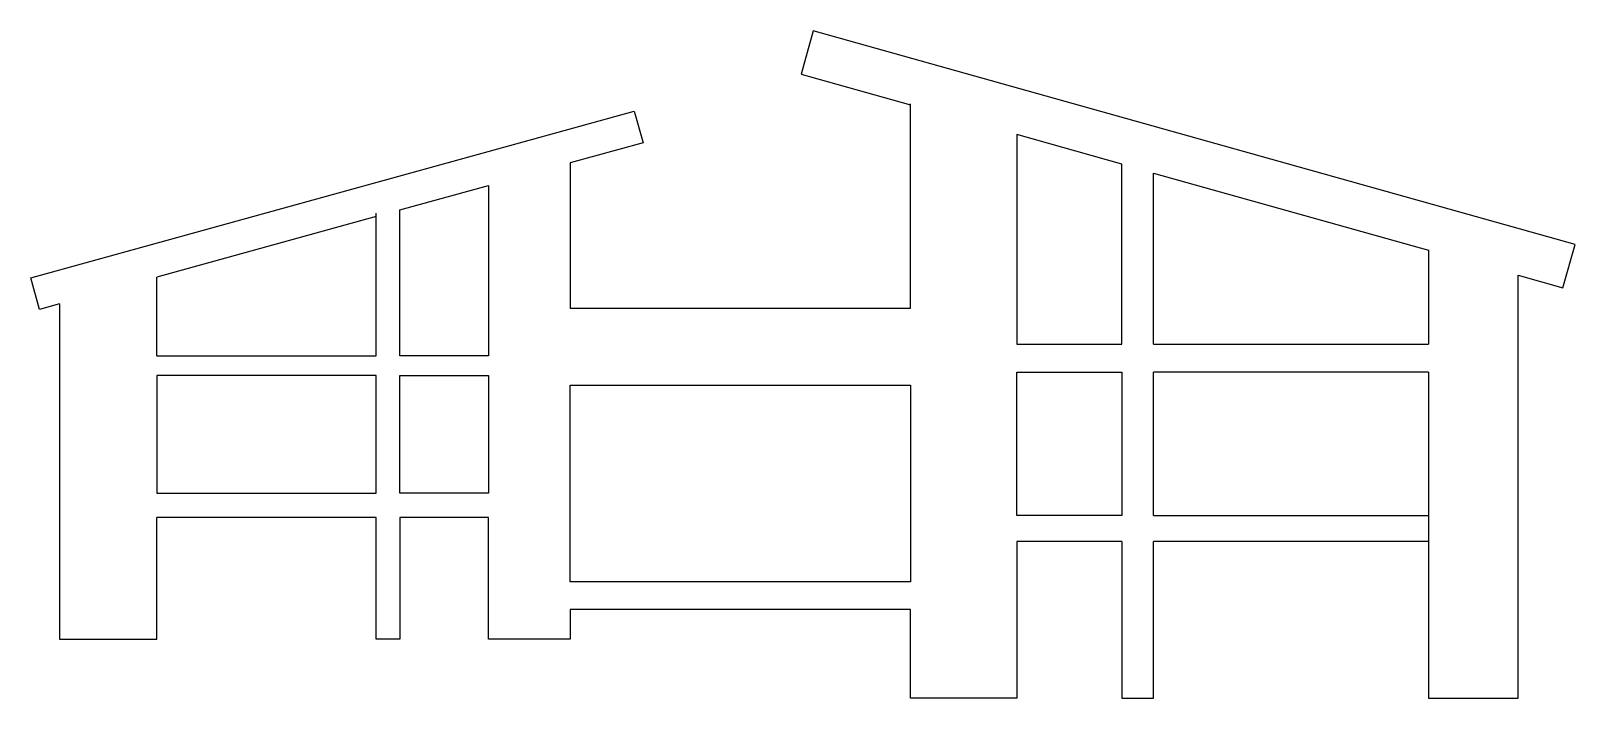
# Model space of a CAD drawing. Header units: inches. Extents: x 0.019 to 0.337, y -0.072 to 0.065.
import ezdxf

# ---------------------------------------------------------------- set-up
doc = ezdxf.new("R2010")
doc.units = ezdxf.units.IN
doc.layers.get('0').update_dxf_attribs({"linetype": 'CONTINUOUS'})

msp = doc.modelspace()

# ---------------------------------------------------------------- linework, layer by layer
for p, q in [((0.18, 0.065), (0.17751, 0.05611)), ((0.3367, 0.02108), (0.18, 0.065)), ((0.17751, 0.05611), (0.2, 0.04981)), ((0.01911, 0.01424), (0.14321, 0.04849)), ((0.14321, 0.04849), (0.145, 0.042)), ((0.2, 0.00801), (0.2, 0.05)), ((0.145, 0.042), (0.13, 0.03786)), ((0.13, 0.03786), (0.13, 0.00801)), ((0.25, 0.03579), (0.30657, 0.01994)), ((0.25, 0.00064), (0.25, 0.03579)), ((0.09011, 0.02685), (0.045, 0.0144)), ((0.09011, -0.00179), (0.09011, 0.02755)), ((0.30657, 0.02), (0.30657, 0.00064)), ((0.33421, 0.01219), (0.3367, 0.02108)), ((0.0209, 0.00775), (0.01911, 0.01424)), ((0.045, -0.00179), (0.045, 0.0144)), ((0.325, -0.07212), (0.325, 0.01477)), ((0.325, 0.01477), (0.33421, 0.01219)), ((0.025, 0.00888), (0.0209, 0.00775)), ((0.025, 0.00888), (0.025, -0.06)), ((0.13, 0.00801), (0.2, 0.00801)), ((0.25, 0.00064), (0.30657, 0.00064)), ((0.045, -0.00179), (0.09011, -0.00179)), ((0.30657, -0.00513), (0.25, -0.00513)), ((0.25, -0.0346), (0.25, -0.00513)), ((0.30657, -0.00513), (0.30657, -0.0346)), ((0.25, -0.0346), (0.30657, -0.0346)), ((0.30657, -0.0346), (0.30657, -0.03996)), ((0.045, -0.06), (0.045, -0.035)), ((0.09011, -0.035), (0.045, -0.035)), ((0.09011, -0.06), (0.09011, -0.035)), ((0.095, -0.035), (0.095, -0.06)), ((0.11325, -0.035), (0.095, -0.035)), ((0.11325, -0.06), (0.11325, -0.035)), ((0.2435, -0.03996), (0.22185, -0.03996)), ((0.22185, -0.03996), (0.22185, -0.07212)), ((0.2435, -0.03996), (0.2435, -0.07212)), ((0.30657, -0.03996), (0.25, -0.03996)), ((0.25, -0.07212), (0.25, -0.03996)), ((0.30657, -0.03996), (0.30657, -0.07212)), ((0.2, -0.05392), (0.13, -0.05392)), ((0.13, -0.05392), (0.13, -0.06)), ((0.2, -0.07212), (0.2, -0.05392)), ((0.025, -0.06), (0.045, -0.06)), ((0.095, -0.06), (0.09011, -0.06)), ((0.13, -0.06), (0.11325, -0.06)), ((0.22185, -0.07212), (0.2, -0.07212)), ((0.2435, -0.07212), (0.25, -0.07212)), ((0.30657, -0.07212), (0.325, -0.07212))]:
    msp.add_line(p, q)
for points in [[(0.2435, 0.03762), (0.22185, 0.04368), (0.22185, 0.00064), (0.2435, 0.00064)], [(0.095, 0.0282), (0.11325, 0.03324), (0.11325, -0.00179), (0.095, -0.00179)], [(0.045, -0.0058), (0.045, -0.03), (0.09011, -0.03), (0.09011, -0.0058)], [(0.11325, -0.03), (0.095, -0.03), (0.095, -0.0058), (0.11325, -0.0058)], [(0.22185, -0.00513), (0.2435, -0.00513), (0.2435, -0.0346), (0.22185, -0.0346)], [(0.13, -0.00784), (0.2, -0.00784), (0.2, -0.04825), (0.13, -0.04825)]]:
    msp.add_lwpolyline(points, close=True)

doc.saveas('drawing.dxf')
